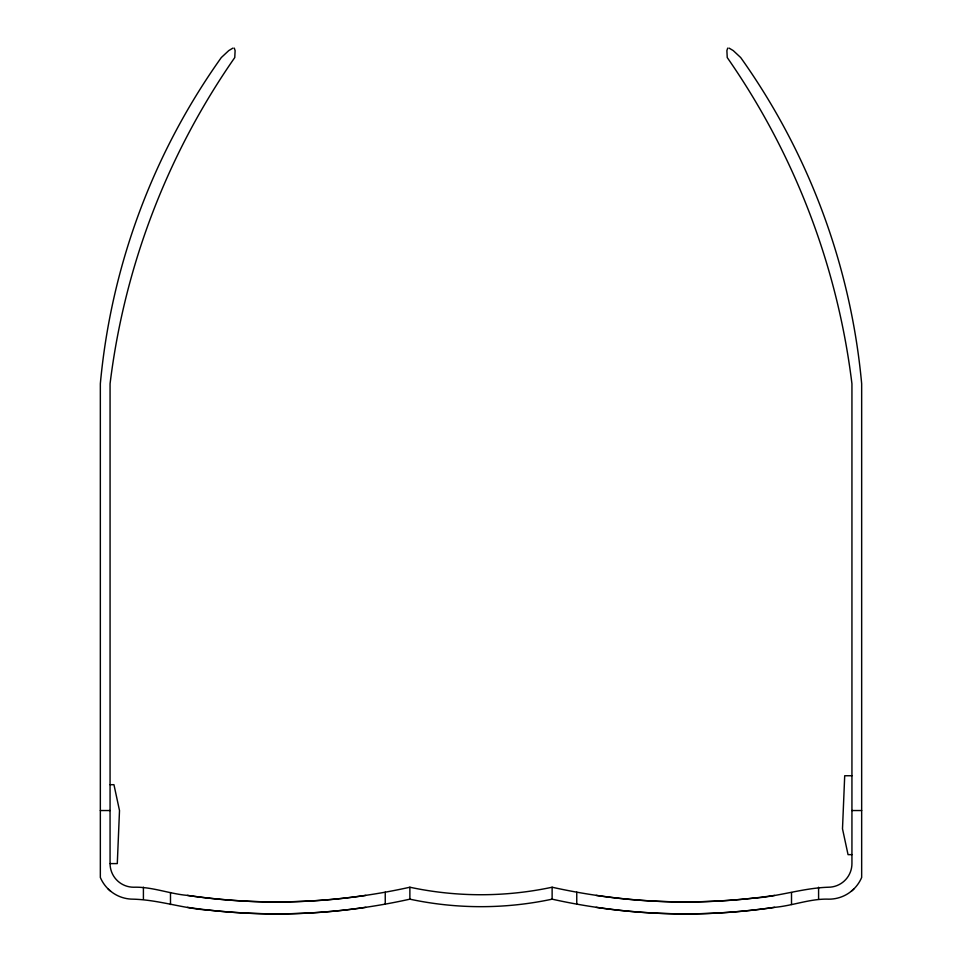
<?xml version="1.0" encoding="UTF-8"?>
<svg xmlns="http://www.w3.org/2000/svg" width="962" height="962" viewBox="0 0 962 962"><rect width="100%" height="100%" fill="white"/><g stroke="black" fill="none" stroke-linecap="round" stroke-linejoin="round"><path stroke-width="1.44" d="M727.729 48.1L726.887 50.601L727.236 57.552A724.783 724.783 0 0 1 851.935 383.754L851.935 863.599A23.629 23.629 0 0 1 828.306 887.229C802.789 888.034 778.005 896.788 752.38 898.255C730.122 900.624 707.755 901.863 685.365 901.947C640.584 901.863 595.851 896.921 552.128 887.229A340.969 340.969 0 0 1 409.872 887.229C358.874 898.556 306.457 903.378 254.257 901.538C231.89 900.624 209.572 898.58 187.41 895.394C169.324 893.842 151.912 886.615 133.694 887.229A23.629 23.629 0 0 1 110.065 863.599L110.065 383.754A724.783 724.783 0 0 1 234.764 57.552L235.113 50.601L234.271 48.1M851.37 891.197L853.943 888.876M232.924 48.1L228.752 50.601L221.308 57.552A667.604 667.604 0 0 0 100.337 383.754L100.337 877.464A35.522 35.522 0 0 0 133.069 899.169C158.814 899.795 183.778 908.765 209.62 910.208C231.878 912.577 254.245 913.804 276.635 913.9C321.416 913.816 366.149 908.874 409.872 899.169A340.969 340.969 0 0 0 552.128 899.169C603.126 910.509 655.543 915.331 707.743 913.491C730.11 912.577 752.428 910.521 774.59 907.334C792.88 905.759 810.497 898.436 828.931 899.169A35.522 35.522 0 0 0 861.663 877.464L861.663 383.754A667.604 667.604 0 0 0 740.692 57.552L733.248 50.601L729.076 48.1M851.935 775.745L844.708 775.745L842.496 828.799L848.051 854.653L851.935 854.653M110.065 784.691L113.949 784.691L119.504 810.533L117.292 863.599L110.065 863.599M100.337 810.533L110.065 810.533M851.935 810.533L861.663 810.533M108.057 888.876L110.63 891.197M818.59 887.229L818.59 899.169M791.51 892.568L791.51 904.52M576.755 892.159L576.755 904.112M552.128 887.229L552.128 899.169M409.872 887.229L409.872 899.169M385.245 892.159L385.245 904.112M170.49 892.568L170.49 904.52M143.41 887.229L143.41 899.169M365.861 895.394A610.052 610.052 0 0 1 187.41 895.394M365.861 907.334A610.052 610.052 0 0 1 187.41 907.334M774.59 895.394A610.052 610.052 0 0 1 596.139 895.394M774.59 907.334A610.052 610.052 0 0 1 596.139 907.334"/></g></svg>
